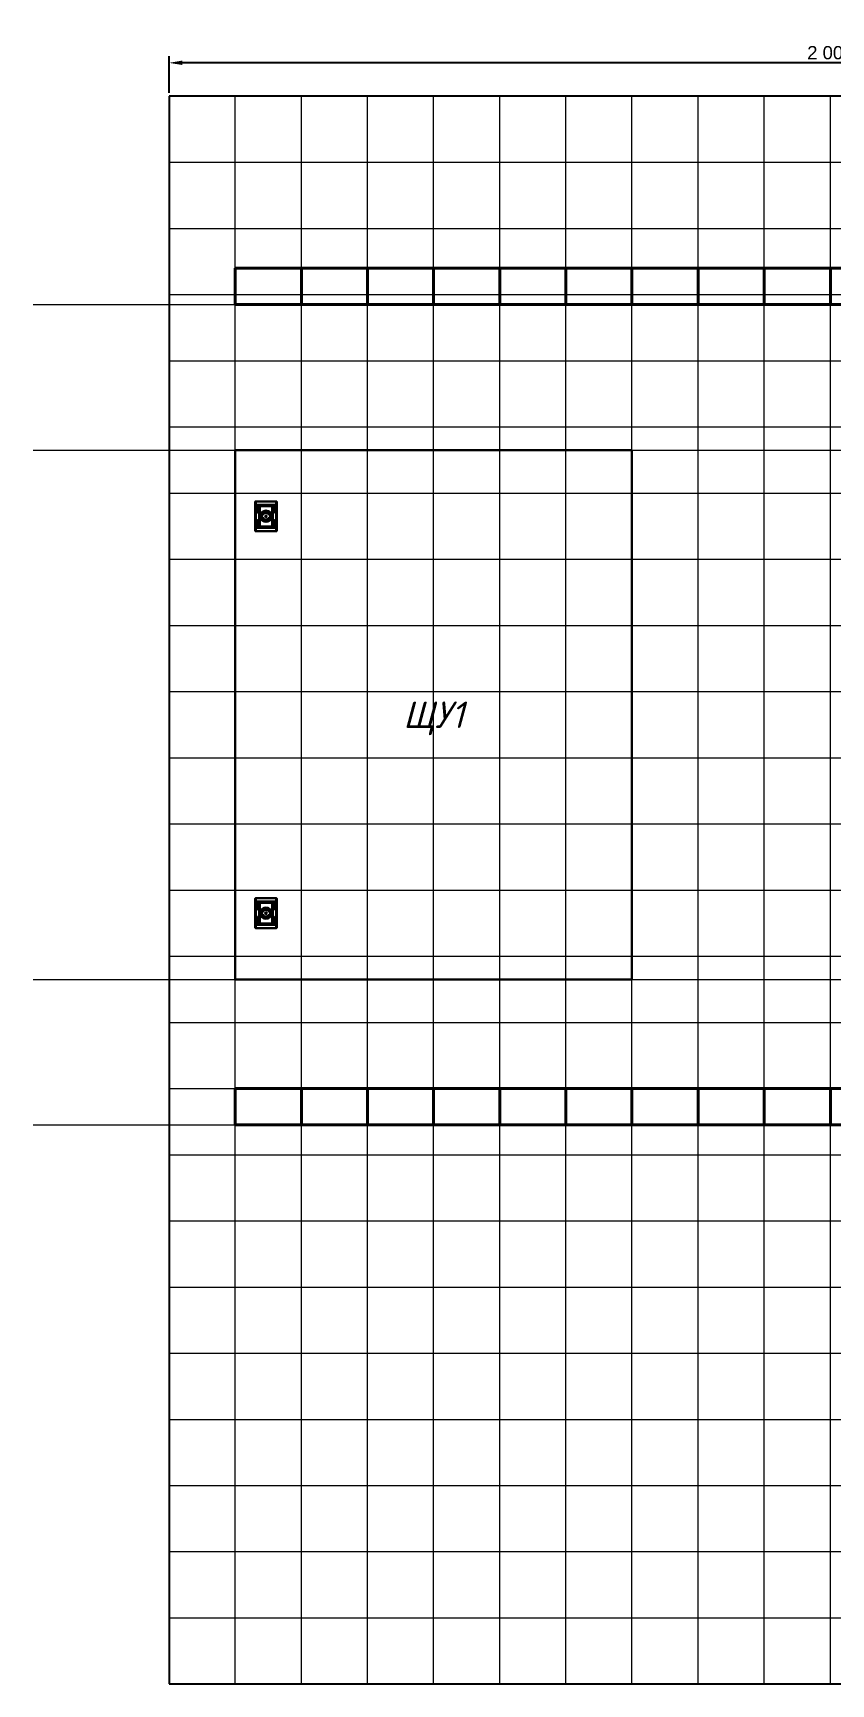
# Model space of a CAD drawing. Header units: millimetres. Extents: x 0 to 53000, y -591 to 24400.
# Drawn here: x 23384 to 24591, y 5131 to 7626 of the extents above; entities that cross this region are included whole.
import ezdxf
from ezdxf.enums import TextEntityAlignment as Align

# ---------------------------------------------------------------- set-up
doc = ezdxf.new("R2010")
doc.units = ezdxf.units.MM
doc.layers.add('Основная', color=7, linetype='Continuous', lineweight=30)
doc.layers.add('Сетчатый лоток', color=6, linetype='Continuous', lineweight=40)
doc.layers.add('Привязки', color=2, linetype='Continuous', lineweight=0, plot=False, transparency=0.8)
doc.layers.add('размеры', color=3, linetype='Continuous')
doc.layers.add('Сетка', color=9, linetype='Continuous', lineweight=20, transparency=0.3)
doc.styles.get("Standard").update_dxf_attribs({"font": 'arial.ttf'})
doc.styles.add('текст', font='isocpeui.ttf')
doc.dimstyles.new('ISO2', dxfattribs={"dimtxt": 20, "dimasz": 20, "dimexe": 10, "dimexo": 5, "dimgap": 5, "dimtad": 1, "dimdec": 4, "dimdsep": 46, "dimlunit": 6, "dimtxsty": 'Standard', "dimcen": 20, "dimadec": 0, "dimazin": 0, "dimtfac": 1, "dimtdec": 4, "dimtmove": 0, "dimatfit": 3, "dimfxl": 1, "dimtolj": 1, "dimtzin": 0, "dimarcsym": 0})

# ---------------------------------------------------------------- blocks, each defined once
blk = doc.blocks.new('*U286')
at = {"layer": 'Сетка'}
blk.add_line((0, -1000), (0, 1400), dxfattribs=at)
blk = doc.blocks.new('*U287')
at = {"layer": 'Сетка', "color": 0, "linetype": 'ByBlock', "lineweight": -2, "transparency": 16777216}
for p in [(0, 0), (100, 0), (200, 0), (300, 0), (400, 0), (500, 0), (600, 0), (700, 0), (800, 0), (900, 0), (1000, 0), (1100, 0), (1200, 0), (1300, 0), (1400, 0), (1500, 0), (1600, 0), (1700, 0), (1800, 0), (1900, 0), (2000, 0)]:
    blk.add_blockref('*U286', p, dxfattribs=at)
blk = doc.blocks.new('*U288')
at = {"layer": 'Сетка'}
blk.add_line((-800, 0), (1200, 0), dxfattribs=at)
blk = doc.blocks.new('*U289')
at = {"layer": 'Сетка', "color": 0, "linetype": 'ByBlock', "lineweight": -2, "transparency": 16777216}
for p in [(0, 2300), (0, 2200), (0, 2100), (0, 2000), (0, 1900), (0, 1800), (0, 1700), (0, 1600), (0, 1500), (0, 1400), (0, 1300), (0, 1200), (0, 1100), (0, 1000), (0, 900), (0, 800), (0, 700), (0, 600), (0, 500), (0, 400), (0, 300), (0, 200), (0, 100), (0, 0)]:
    blk.add_blockref('*U288', p, dxfattribs=at)
blk = doc.blocks.new('ЩУ (800х600х300)')
at = {"layer": 'Основная'}
for p, q in [((300, 800), (-300, 800)), ((-300, 800), (-300, 0)), ((300, 0), (300, 800)), ((-300, 0), (300, 0))]:
    blk.add_line(p, q, dxfattribs=at)
at = {"layer": 'Основная', "color": 7, "linetype": 'Continuous', "lineweight": 15}
blk.add_line((-300, 796.4), (-300, 3.6), dxfattribs=at)
at = {"layer": 'Основная', "linetype": 'Continuous'}
for p, q in [((-270, 717.1), (-270, 715.5)), ((-270, 715.5), (-269, 715.5)), ((-270, 684.5), (-270, 715.5)), ((-269, 722.5), (-269, 717.5)), ((-269, 722.5), (-238, 722.5)), ((-269, 717.5), (-269, 715.5)), ((-269, 717.5), (-238, 717.5)), ((-238, 715.5), (-269, 715.5)), ((-269, 684.5), (-269, 715.5)), ((-266.3, 706), (-266.3, 714.5)), ((-265.3, 714.5), (-265.3, 706)), ((-263.8, 685.5), (-263.8, 714.5)), ((-262.8, 714.5), (-262.8, 685.5)), ((-260.1, 701.5), (-258.4, 701.5)), ((-248.6, 701.5), (-246.9, 701.5)), ((-244.3, 685.5), (-244.3, 714.5)), ((-243.3, 714.5), (-243.3, 685.5)), ((-241.8, 706), (-241.8, 714.5)), ((-240.8, 714.5), (-240.8, 706)), ((-238, 722.5), (-238, 717.5)), ((-238, 715.5), (-238, 717.5)), ((-238, 715.5), (-237, 715.5)), ((-238, 715.5), (-238, 684.5)), ((-237, 715.5), (-237, 717.1)), ((-237, 684.5), (-237, 715.5)), ((-270, 684.5), (-270, 682.9)), ((-269, 684.5), (-270, 684.5)), ((-269, 684.5), (-269, 682.5)), ((-238, 684.5), (-269, 684.5)), ((-238, 682.5), (-269, 682.5)), ((-269, 682.5), (-269, 677.5)), ((-238, 677.5), (-269, 677.5)), ((-266.3, 685.5), (-266.3, 694)), ((-265.3, 694), (-265.3, 685.5)), ((-258.4, 698.5), (-260.1, 698.5)), ((-246.9, 698.5), (-248.6, 698.5)), ((-241.8, 685.5), (-241.8, 694)), ((-240.8, 694), (-240.8, 685.5)), ((-238, 682.5), (-238, 684.5)), ((-237, 684.5), (-238, 684.5)), ((-238, 677.5), (-238, 682.5)), ((-237, 682.9), (-237, 684.5)), ((-270, 117.2), (-270, 115.6)), ((-270, 115.6), (-269, 115.6)), ((-270, 84.6), (-270, 115.6)), ((-269, 122.6), (-269, 117.6)), ((-269, 122.6), (-238, 122.6)), ((-269, 117.6), (-269, 115.6)), ((-269, 117.6), (-238, 117.6)), ((-238, 115.6), (-269, 115.6)), ((-269, 84.6), (-269, 115.6)), ((-266.3, 106.1), (-266.3, 114.6)), ((-265.3, 114.6), (-265.3, 106.1)), ((-263.8, 85.6), (-263.8, 114.6)), ((-262.8, 114.6), (-262.8, 85.6)), ((-260.1, 101.6), (-258.4, 101.6)), ((-248.6, 101.6), (-246.9, 101.6)), ((-244.3, 85.6), (-244.3, 114.6)), ((-243.3, 114.6), (-243.3, 85.6)), ((-241.8, 106.1), (-241.8, 114.6)), ((-240.8, 114.6), (-240.8, 106.1)), ((-238, 122.6), (-238, 117.6)), ((-238, 115.6), (-238, 117.6)), ((-238, 115.6), (-237, 115.6)), ((-238, 115.6), (-238, 84.6)), ((-237, 115.6), (-237, 117.2)), ((-237, 84.6), (-237, 115.6)), ((-270, 84.6), (-270, 83)), ((-269, 84.6), (-270, 84.6)), ((-269, 84.6), (-269, 82.7)), ((-238, 84.6), (-269, 84.6)), ((-238, 82.7), (-269, 82.7)), ((-269, 82.7), (-269, 77.6)), ((-238, 77.6), (-269, 77.6)), ((-266.3, 85.6), (-266.3, 94.1)), ((-265.3, 94.1), (-265.3, 85.6)), ((-258.4, 98.6), (-260.1, 98.6)), ((-246.9, 98.6), (-248.6, 98.6)), ((-241.8, 85.6), (-241.8, 94.1)), ((-240.8, 94.1), (-240.8, 85.6)), ((-238, 82.7), (-238, 84.6)), ((-237, 84.6), (-238, 84.6)), ((-238, 77.6), (-238, 82.7)), ((-237, 83), (-237, 84.6))]:
    blk.add_line(p, q, dxfattribs=at)
at = {"layer": 'Основная', "linetype": 'Continuous', "flags": 128}
for points in [[(-269, 717.5), (-269.2, 717.5), (-269.4, 717.4), (-269.6, 717.4), (-269.7, 717.3), (-269.8, 717.3), (-269.9, 717.2), (-270, 717.1), (-270, 717.1)], [(-237, 717.1), (-237, 717.1), (-237.1, 717.2), (-237.2, 717.3), (-237.3, 717.3), (-237.4, 717.4), (-237.6, 717.4), (-237.8, 717.5), (-238, 717.5)], [(-270, 682.9), (-270, 682.9), (-269.9, 682.8), (-269.8, 682.7), (-269.7, 682.7), (-269.6, 682.6), (-269.4, 682.6), (-269.2, 682.5), (-269, 682.5)], [(-238, 682.5), (-237.8, 682.5), (-237.6, 682.6), (-237.4, 682.6), (-237.3, 682.7), (-237.2, 682.7), (-237.1, 682.8), (-237, 682.9), (-237, 682.9)], [(-269, 117.6), (-269.2, 117.6), (-269.4, 117.5), (-269.6, 117.5), (-269.7, 117.5), (-269.8, 117.4), (-269.9, 117.3), (-270, 117.3), (-270, 117.2)], [(-237, 117.2), (-237, 117.3), (-237.1, 117.3), (-237.2, 117.4), (-237.3, 117.5), (-237.4, 117.5), (-237.6, 117.5), (-237.8, 117.6), (-238, 117.6)], [(-270, 83), (-270, 83), (-269.9, 82.9), (-269.8, 82.8), (-269.7, 82.8), (-269.6, 82.7), (-269.4, 82.7), (-269.2, 82.7), (-269, 82.7)], [(-238, 82.7), (-237.8, 82.7), (-237.6, 82.7), (-237.4, 82.7), (-237.3, 82.8), (-237.2, 82.8), (-237.1, 82.9), (-237, 83), (-237, 83)]]:
    blk.add_lwpolyline(points, dxfattribs=at)
at = {"layer": 'Основная', "linetype": 'Continuous'}
for centre, radius in [((-253.5, 700), 8.55), ((-253.5, 700), 8.05), ((-253.5, 700), 7.75), ((-253.5, 700), 1.3), ((-253.5, 100.1), 8.55), ((-253.5, 100.1), 8.05), ((-253.5, 100.1), 7.75), ((-253.5, 100.1), 1.3)]:
    blk.add_circle(centre, radius, dxfattribs=at)
for centre, radius, start, end in [((-265.8, 714.5), 0.5, 360, 180), ((-265.8, 706), 0.5, 180, 360), ((-263.3, 714.5), 0.5, 360, 180), ((-253.5, 700), 6.75, 167.1604, 192.8396), ((-253.5, 700), 5.1, 17.1046, 162.8954), ((-253.5, 700), 6.75, 347.1604, 12.8396), ((-243.8, 714.5), 0.5, 0, 180), ((-241.3, 714.5), 0.5, 0, 180), ((-241.3, 706), 0.5, 180, 0), ((-265.8, 694), 0.5, 0, 180), ((-265.8, 685.5), 0.5, 180, 0), ((-263.3, 685.5), 0.5, 180, 360), ((-253.5, 700), 5.1, 197.1046, 342.8954), ((-243.8, 685.5), 0.5, 180, 0), ((-241.3, 694), 0.5, 0, 180), ((-241.3, 685.5), 0.5, 180, 0), ((-265.8, 114.6), 0.5, 360, 180), ((-265.8, 106.1), 0.5, 180, 360), ((-263.3, 114.6), 0.5, 360, 180), ((-253.5, 100.1), 6.75, 167.1604, 192.8396), ((-253.5, 100.1), 5.1, 17.1046, 162.8954), ((-253.5, 100.1), 6.75, 347.1604, 12.8396), ((-243.8, 114.6), 0.5, 0, 180), ((-241.3, 114.6), 0.5, 0, 180), ((-241.3, 106.1), 0.5, 180, 0), ((-265.8, 94.1), 0.5, 0, 180), ((-265.8, 85.6), 0.5, 180, 0), ((-263.3, 85.6), 0.5, 180, 360), ((-253.5, 100.1), 5.1, 197.1046, 342.8954), ((-243.8, 85.6), 0.5, 180, 0), ((-241.3, 94.1), 0.5, 0, 180), ((-241.3, 85.6), 0.5, 180, 0)]:
    blk.add_arc(centre, radius, start, end, dxfattribs=at)
for points, knots in [([(-269, 722.5), (-269.1, 722.5), (-269.3, 722.5), (-269.6, 722.3), (-269.8, 722.2), (-269.9, 722), (-270, 721.7), (-270, 721.6), (-270, 721.5)], [0, 0, 0, 0, 0.242744, 0.369464, 0.499575, 0.715712, 0.849427, 1, 1, 1, 1]), ([(-270, 717.1), (-270, 718), (-270, 719.9), (-270, 721), (-270, 721.5)], [0, 0, 0, 0, 0.499999, 1, 1, 1, 1]), ([(-238, 722.5), (-237.9, 722.5), (-237.7, 722.5), (-237.4, 722.3), (-237.2, 722.2), (-237.1, 722), (-237, 721.7), (-237, 721.6), (-237, 721.5)], [0, 0, 0, 0, 0.2427098, 0.3694308, 0.4995431, 0.7156709, 0.8494065, 1, 1, 1, 1]), ([(-237, 717.1), (-237, 718), (-237, 719.9), (-237, 721), (-237, 721.5)], [0, 0, 0, 0, 0.499999, 1, 1, 1, 1]), ([(-270, 678.5), (-270, 679), (-270, 680.1), (-270, 682), (-270, 682.9)], [0, 0, 0, 0, 0.499999, 1, 1, 1, 1]), ([(-270, 678.5), (-270, 678.4), (-270, 678.3), (-269.9, 678), (-269.8, 677.8), (-269.6, 677.7), (-269.3, 677.5), (-269.1, 677.5), (-269, 677.5)], [0, 0, 0, 0, 0.150577, 0.284312, 0.500451, 0.630551, 0.75729, 1, 1, 1, 1]), ([(-238, 677.5), (-237.9, 677.5), (-237.7, 677.5), (-237.4, 677.7), (-237.2, 677.8), (-237.1, 678), (-237, 678.3), (-237, 678.4), (-237, 678.5)], [0, 0, 0, 0, 0.242738, 0.369459, 0.499571, 0.71571, 0.849444, 1, 1, 1, 1]), ([(-237, 678.5), (-237, 679), (-237, 680.1), (-237, 682), (-237, 682.9)], [0, 0, 0, 0, 0.499999, 1, 1, 1, 1]), ([(-269, 122.6), (-269.1, 122.6), (-269.3, 122.6), (-269.6, 122.5), (-269.8, 122.3), (-269.9, 122.1), (-270, 121.8), (-270, 121.7), (-270, 121.6)], [0, 0, 0, 0, 0.2427471, 0.3694667, 0.4995773, 0.7157135, 0.849428, 1, 1, 1, 1]), ([(-270, 117.2), (-270, 118.1), (-270, 120), (-270, 121.1), (-270, 121.6)], [0, 0, 0, 0, 0.499999, 1, 1, 1, 1]), ([(-238, 122.6), (-237.9, 122.6), (-237.7, 122.6), (-237.4, 122.5), (-237.2, 122.3), (-237.1, 122.1), (-237, 121.8), (-237, 121.7), (-237, 121.6)], [0, 0, 0, 0, 0.242708, 0.369436, 0.499548, 0.715673, 0.849408, 1, 1, 1, 1]), ([(-237, 117.2), (-237, 118.1), (-237, 120), (-237, 121.1), (-237, 121.6)], [0, 0, 0, 0, 0.499999, 1, 1, 1, 1]), ([(-270, 78.6), (-270, 79.1), (-270, 80.2), (-270, 82.1), (-270, 83)], [0, 0, 0, 0, 0.500001, 1, 1, 1, 1]), ([(-270, 78.6), (-270, 78.5), (-270, 78.4), (-269.9, 78.1), (-269.8, 77.9), (-269.6, 77.8), (-269.3, 77.6), (-269.1, 77.6), (-269, 77.6)], [0, 0, 0, 0, 0.150593, 0.284327, 0.500446, 0.630557, 0.757293, 1, 1, 1, 1]), ([(-238, 77.6), (-237.9, 77.6), (-237.7, 77.6), (-237.4, 77.8), (-237.2, 77.9), (-237.1, 78.1), (-237, 78.4), (-237, 78.5), (-237, 78.6)], [0, 0, 0, 0, 0.2427401, 0.3694609, 0.4995726, 0.7157108, 0.8494266, 1, 1, 1, 1]), ([(-237, 78.6), (-237, 79.1), (-237, 80.2), (-237, 82.1), (-237, 83)], [0, 0, 0, 0, 0.500001, 1, 1, 1, 1])]:
    blk.add_open_spline(points, degree=3, knots=knots, dxfattribs=at)
at = {"layer": 'Основная', "style": 'текст'}
blk.add_attdef('ЩУ', text='', height=40, dxfattribs=at).set_placement((0, 400), align=Align.MIDDLE_CENTER)
blk = doc.blocks.new('*D301')
at = {"layer": 'Defpoints', "color": 0, "transparency": 16777216}
for p in [(23589.8, 7581.4), (23589.8, 7531), (25589.8, 7531)]:
    blk.add_point(p, dxfattribs=at)
at = {"layer": 'размеры', "color": 0, "lineweight": -2, "transparency": 16777216}
for p, q in [((23589.8, 7536), (23589.8, 7591.4)), ((25589.8, 7536), (25589.8, 7591.4)), ((25569.8, 7581.4), (23609.8, 7581.4))]:
    blk.add_line(p, q, dxfattribs=at)
at = {"layer": 'размеры', "color": 0, "transparency": 16777216}
for points in [[(23609.8, 7584.8), (23609.8, 7578.1), (23589.8, 7581.4)], [(25569.8, 7584.8), (25569.8, 7578.1), (25589.8, 7581.4)]]:
    blk.add_solid(points, dxfattribs=at)
at = {"layer": 'размеры', "color": 0, "transparency": 16777216, "insert": (24589.8, 7596.6), "char_height": 20, "attachment_point": 5}
blk.add_mtext('\\A1;2\xa0000', dxfattribs=at)

msp = doc.modelspace()

# ---------------------------------------------------------------- linework, layer by layer
for p, q in [((25589.83552, 7531), (23589.83552, 7531)), ((23589.83552, 7531), (23589.83552, 5131)), ((23589.83552, 5131), (25589.83552, 5131))]:
    msp.add_line(p, q)
at = {"layer": 'Привязки'}
for p, q in [((23384, 7216), (25985, 7216)), ((23384, 7216), (25985, 7216)), ((23384, 6996), (25985, 6996)), ((23384, 6196), (25985, 6196)), ((23384, 5976), (25985, 5976))]:
    msp.add_line(p, q, dxfattribs=at)
at = {"layer": 'Сетчатый лоток'}
for p, q in [((23689.83552, 7216), (23689.83552, 7271)), ((23689.83552, 7271), (25489.83552, 7271)), ((23789.83552, 7271), (23789.83552, 7216)), ((23889.83552, 7271), (23889.83552, 7216)), ((23989.83552, 7271), (23989.83552, 7216)), ((24089.83552, 7271), (24089.83552, 7216)), ((24189.83552, 7271), (24189.83552, 7216)), ((24189.83552, 7271), (24189.83552, 7216)), ((24289.83552, 7271), (24289.83552, 7216)), ((24289.83552, 7271), (24289.83552, 7216)), ((24389.83552, 7271), (24389.83552, 7216)), ((24489.83552, 7271), (24489.83552, 7216)), ((24589.83552, 7271), (24589.83552, 7216)), ((25489.83552, 7216), (23689.83552, 7216)), ((23689.83552, 5976), (23689.83552, 6031)), ((23689.83552, 6031), (25489.83552, 6031)), ((23789.83552, 6031), (23789.83552, 5976)), ((23889.83552, 6031), (23889.83552, 5976)), ((23989.83552, 6031), (23989.83552, 5976)), ((24089.83552, 6031), (24089.83552, 5976)), ((24189.83552, 6031), (24189.83552, 5976)), ((24189.83552, 6031), (24189.83552, 5976)), ((24289.83552, 6031), (24289.83552, 5976)), ((24289.83552, 6031), (24289.83552, 5976)), ((24389.83552, 6031), (24389.83552, 5976)), ((24489.83552, 6031), (24489.83552, 5976)), ((24589.83552, 6031), (24589.83552, 5976)), ((25489.83552, 5976), (23689.83552, 5976))]:
    msp.add_line(p, q, dxfattribs=at)

# ---------------------------------------------------------------- block references
at = {"layer": 'Основная'}
ref = msp.add_blockref('ЩУ (800х600х300)', (23989.83552, 6196), dxfattribs=at)
ref.add_attrib('ЩУ', 'ЩУ1', dxfattribs={"layer": '0', "height": 40, "style": 'текст'}).set_placement((23989.83552, 6596), align=Align.MIDDLE_CENTER)
at = {"layer": 'Сетка'}
for name, p in [('*U287', (23589.83552, 6131)), ('*U289', (24389.83552, 5131))]:
    msp.add_blockref(name, p, dxfattribs=at)

# ---------------------------------------------------------------- dimensions: what is measured, and where the dimension line sits
at = {"layer": 'размеры'}
dim = msp.add_linear_dim(base=(23589.83552, 7581.42292), p1=(25589.83552, 7531), p2=(23589.83552, 7531), dimstyle='ISO2', dxfattribs=at)
dim.commit()
dim.dimension.update_dxf_attribs({"geometry": '*D301', "text_midpoint": (24589.83552, 7596.63438)})

doc.saveas('drawing.dxf')
